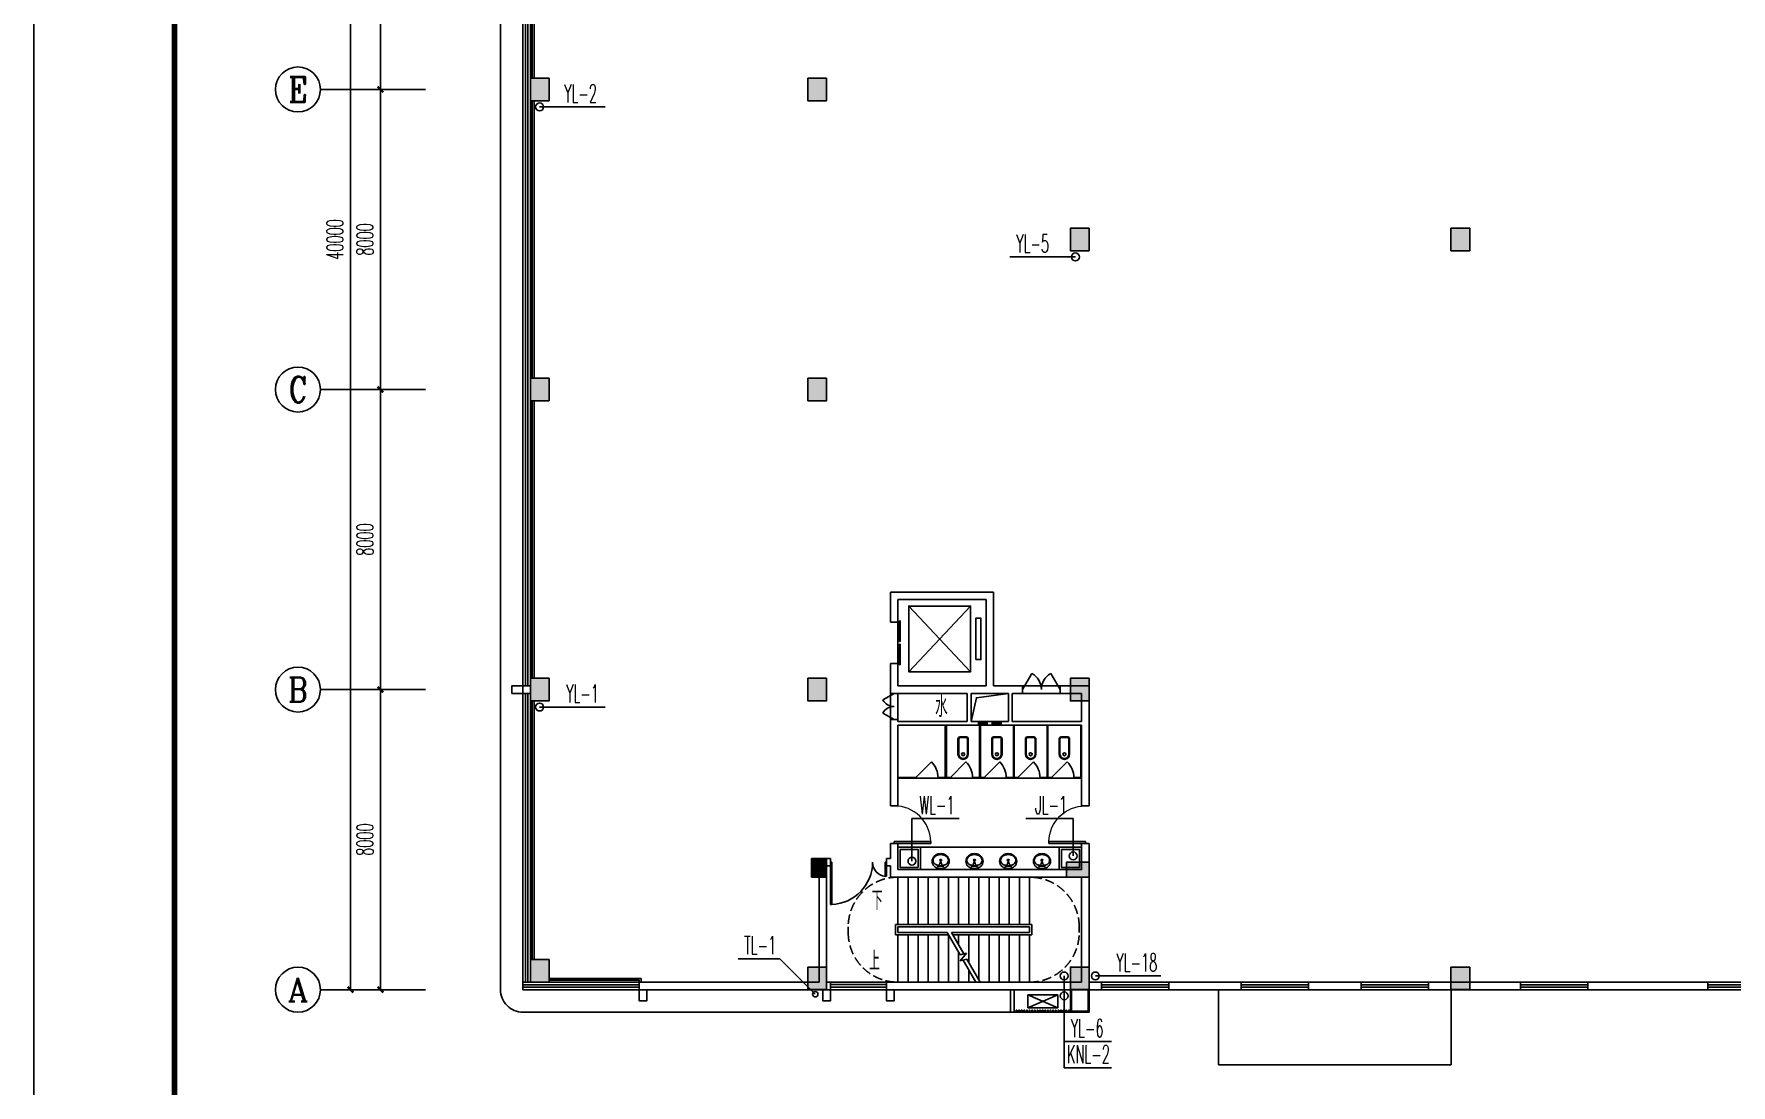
# Model space of a CAD drawing. Extents: x -620248 to 571765, y -684907 to -323071.
# Drawn here: x 83453 to 128711, y -398148 to -370126 of the extents above; entities that cross this region are included whole.
import ezdxf
from ezdxf.enums import TextEntityAlignment as Align

# ---------------------------------------------------------------- set-up
doc = ezdxf.new("R2010")
doc.units = 0
doc.header["$LTSCALE"] = 1000
doc.header["$MEASUREMENT"] = 0
doc.linetypes.add('DASH', pattern=[0.35, 0.25, -0.1])
for name, color, linetype in [('2', 2, 'Continuous'), ('4', 4, 'Continuous'), ('9', 9, 'Continuous'), ('AC', 252, 'Continuous'), ('AXIS', 3, 'Continuous'), ('AXIS_TEXT', 7, 'Continuous'), ('DIM_LEAD', 3, 'Continuous'), ('DIM_SYMB', 3, 'Continuous'), ('EVTR', 2, 'Continuous'), ('K+T', 252, 'Continuous'), ('PUB_HATCH', 8, 'Continuous'), ('PUB_TITLE', 4, 'Continuous'), ('STAIR', 2, 'Continuous'), ('TWT_LEAD', 3, 'Continuous'), ('TWT_TEXT', 7, 'Continuous'), ('VPIPE-污水', 5, 'DASH'), ('VPIPE-给水', 1, 'Continuous'), ('VPIPE-雨水', 222, 'DASH'), ('WALL', 7, 'Continuous'), ('WINDOW', 4, 'Continuous')]:
    doc.layers.add(name, color=color, linetype=linetype)
doc.styles.add('_TCH_AXIS', font='COMPLEX', dxfattribs={"bigfont": 'GBCBIG'})
doc.styles.add('_TCH_DIM', font='SIMPLEX.shx', dxfattribs={"width": 0.8, "bigfont": 'GBCBIG.shx'})
doc.styles.add('_TCH_DIM_T3', font='SIMPLEX.shx', dxfattribs={"width": 0.564706, "bigfont": 'GBCBIG.shx'})
doc.styles.add('COMPLEX', font='COMPLEX')
doc.styles.add('天正', font='SIMPLEX.shx', dxfattribs={"width": 0.7, "bigfont": 'HZTXT.shx'})
doc.dimstyles.new('_TCH_ARCH&&150', dxfattribs={"dimtxt": 446.25, "dimasz": 150, "dimexe": 375, "dimexo": 450, "dimgap": 189.375, "dimtad": 1, "dimdec": 0, "dimzin": 0, "dimdsep": 46, "dimtxsty": '_TCH_DIM_T3', "dimblk": 'ARCHTICK', "dimcen": 0.09, "dimclrt": 7, "dimazin": 2, "dimtfac": 1, "dimtdec": 0, "dimtix": 1, "dimtmove": 2, "dimatfit": 3, "dimfxl": 1, "dimtolj": 1, "dimtzin": 0, "dimarcsym": 0})

# ---------------------------------------------------------------- blocks, each defined once
blk = doc.blocks.new('A$C58C370F3')
at = {"layer": 'K+T'}
for points in [[(465, 138), (59, 138, 0.388189), (0, 88), (0, -88, 0.388189), (59, -138), (465, -138, 0.97895)], [(465, 118), (58, 118, 0.382017), (20, 86), (20, -86, 0.382017), (58, -118), (465, -118, 0.977255)]]:
    blk.add_lwpolyline(points, format="xyb", close=True, dxfattribs=at)
blk.add_circle((462, 0), 40, dxfattribs=at)
blk = doc.blocks.new('$DorLib2D$00000114')
at = {"color": 0}
blk.add_line((0.5, 0), (-0.207, 0.707), dxfattribs=at)
blk.add_arc((0.5, 0), 1, 135, 180, dxfattribs=at)
blk = doc.blocks.new('A$C03CD7C06')
at = {"layer": 'K+T'}
for p, q in [((-350, 1410), (-460, 1410)), ((-460, 1410), (-460, 0)), ((-440, 1390), (-350, 1390)), ((-440, 1390), (-440, 0)), ((-350, 1410), (250, 1410)), ((-350, 1390), (-350, 1410)), ((460, 1410), (250, 1410)), ((250, 1410), (250, 1390)), ((250, 1390), (440, 1390)), ((440, 1390), (440, 0)), ((460, 1410), (460, 0)), ((-440, 0), (-460, 0)), ((460, 0), (440, 0))]:
    blk.add_line(p, q, dxfattribs=at)
at = {"layer": 'K+T', "xscale": 600, "yscale": 600, "zscale": -600, "rotation": 180}
blk.add_blockref('$DorLib2D$00000114', (-50, 1400), dxfattribs=at)
at = {"layer": 'K+T', "rotation": 90}
blk.add_blockref('A$C58C370F3', (0, 310), dxfattribs=at)
blk = doc.blocks.new('A$C545B6328')
at = {"layer": 'AC'}
for p, q in [((400, 450), (-400, 450)), ((-400, 450), (-400, 100)), ((400, 450), (-400, 100)), ((400, 100), (-400, 450)), ((400, 100), (-400, 100)), ((400, 100), (400, 450))]:
    blk.add_line(p, q, dxfattribs=at)
blk = doc.blocks.new('A$Ca452de36')
h = blk.add_hatch(color=256)
h.dxf.hatch_style = 1
h.paths.add_polyline_path([(19196, 9913), (19596, 9913), (19596, 9413), (19196, 9413)])
h = blk.add_hatch(color=256)
h.dxf.hatch_style = 1
h.paths.add_polyline_path([(25996, 9813), (26596, 9813), (26596, 9413), (25996, 9413)])
at = {"layer": 'PUB_HATCH'}
for points in [[(11696, 30113), (12196, 30113), (12196, 30713), (11696, 30713)], [(19096, 30113), (19596, 30113), (19596, 30713), (19096, 30713)], [(26096, 26113), (26596, 26113), (26596, 26713), (26096, 26713)], [(36246, 26113), (36746, 26113), (36746, 26713), (36246, 26713)], [(11696, 22113), (12196, 22113), (12196, 22713), (11696, 22713)], [(19096, 22113), (19596, 22113), (19596, 22713), (19096, 22713)], [(11696, 14113), (12196, 14113), (12196, 14713), (11696, 14713)], [(19096, 14113), (19596, 14113), (19596, 14713), (19096, 14713)], [(26096, 14113), (26596, 14113), (26596, 14713), (26096, 14713)], [(11696, 6613), (12196, 6613), (12196, 7213), (11696, 7213)], [(19096, 6413), (19596, 6413), (19596, 7013), (19096, 7013)], [(26096, 6413), (26596, 6413), (26596, 7013), (26096, 7013)], [(36246, 6413), (36746, 6413), (36746, 7013), (36246, 7013)]]:
    blk.add_hatch(color=7, dxfattribs=at).paths.add_polyline_path(points)
for points in [[(19196, 9913), (19596, 9913), (19596, 9413), (19196, 9413)], [(25996, 9813), (26596, 9813), (26596, 9413), (25996, 9413)]]:
    blk.add_lwpolyline(points, close=True)
at = {"layer": 'WALL'}
for points in [[(12196, 30713), (11696, 30713), (11696, 30113), (12196, 30113)], [(19596, 30713), (19096, 30713), (19096, 30113), (19596, 30113)], [(26596, 26713), (26096, 26713), (26096, 26113), (26596, 26113)], [(36746, 26713), (36246, 26713), (36246, 26113), (36746, 26113)], [(12196, 22713), (11696, 22713), (11696, 22113), (12196, 22113)], [(19596, 22713), (19096, 22713), (19096, 22113), (19596, 22113)], [(12196, 14713), (11696, 14713), (11696, 14113), (12196, 14113)], [(19596, 14713), (19096, 14713), (19096, 14113), (19596, 14113)], [(26596, 14713), (26096, 14713), (26096, 14113), (26596, 14113)], [(12196, 7213), (11696, 7213), (11696, 6613), (12196, 6613)], [(19596, 7013), (19096, 7013), (19096, 6413), (19596, 6413)], [(26596, 7013), (26096, 7013), (26096, 6413), (26596, 6413)], [(36746, 7013), (36246, 7013), (36246, 6413), (36746, 6413)]]:
    blk.add_lwpolyline(points, close=True, dxfattribs=at)
blk = doc.blocks.new('$TCHSYS$WIN2D')
for p, q in [((-0.5, 0.5), (0.5, 0.5)), ((-0.5, 0.5), (-0.5, -0.5)), ((0.5, 0.5), (0.5, -0.5)), ((0.5, 0.1667), (-0.5, 0.1667)), ((0.5, -0.1667), (-0.5, -0.1667)), ((-0.5, -0.5), (0.5, -0.5))]:
    blk.add_line(p, q)
blk = doc.blocks.new('$DorLib2D$00000001')
for p, q in [((0.45, 0.975), (0.5, 0.975)), ((0.45, 0), (0.45, 0.975)), ((0.5, 0), (0.5, 0.975)), ((0.5, 0), (0.45, 0))]:
    blk.add_line(p, q)
at = {"lineweight": 13}
blk.add_arc((0.475, 0), 0.975, 91.4693, 180, dxfattribs=at)
blk = doc.blocks.new('$DorLib2D$00000225')
at = {"color": 0}
for p, q in [((0.475, -0.001), (0.475, 0.752)), ((0.475, 0.752), (0.5, 0.752)), ((0.5, -0.001), (0.5, 0.752)), ((-0.5, 0), (-0.5, 0.252)), ((-0.475, 0.252), (-0.5, 0.252)), ((-0.475, 0), (-0.475, 0.252)), ((-0.475, 0), (-0.5, 0)), ((0.475, -0.001), (0.5, -0.001))]:
    blk.add_line(p, q, dxfattribs=at)
for centre, radius, start, end in [((0.505, -0.002), 0.755, 92.2493, 179.7238), ((-0.501, 0.003), 0.251, 359.7899, 84.0974)]:
    blk.add_arc(centre, radius, start, end, dxfattribs=at)
blk = doc.blocks.new('$lvtry$00000179')
at = {"color": 0, "linetype": 'ByBlock'}
for p, q in [((-32, -102), (-92, -102)), ((-13, -178), (-40, -70)), ((35, -64), (-35, -64)), ((13, -178), (-13, -178)), ((40, -70), (13, -178)), ((92, -102), (32, -102))]:
    blk.add_line(p, q, dxfattribs=at)
blk.add_lwpolyline([(0, -406, 0.088425), (89, -391, 0.093738), (162, -347, 0.102376), (212, -280, 0.10945), (229, -203, 0.109452), (212, -127, 0.102376), (162, -60, 0.093738), (89, -16, 0.088423), (0, 0, 0.088427), (-89, -16, 0.093738), (-162, -60, 0.102376), (-212, -127, 0.109452), (-229, -203, 0.109451), (-212, -280, 0.102376), (-162, -347, 0.093738), (-89, -391, 0.088425)], format="xyb", close=True, dxfattribs=at)
for centre, radius in [((-64, -76), 20.4), ((-64, -76), 15.4), ((0, -229), 25.4), ((63, -76), 20.4), ((63, -76), 15.4)]:
    blk.add_circle(centre, radius, dxfattribs=at)
for centre, radius, start, end in [((-88, -229), 116, 151.0888, 180), ((-88, -229), 116, 180, 208.9112), ((-45, -252), 164, 126.8699, 151.0888), ((-45, -205), 164, 208.9112, 233.1301), ((-18, -288), 210, 123.9045, 126.8699), ((-18, -169), 210, 233.1301, 252.7421), ((-92, -178), 76.2, 90, 123.9045), ((0, -111), 270, 252.7421, 270), ((-35, -68), 5, 90, 194.0362), ((0, -111), 270, 270, 287.2579), ((35, -68), 5, 345.9638, 90), ((18, -169), 210, 287.2579, 306.8699), ((92, -178), 76.2, 57.7402, 90), ((45, -252), 164, 28.9112, 57.7402), ((45, -205), 164, 306.8699, 331.0888), ((88, -229), 116, 0, 28.9112), ((88, -229), 116, 331.0888, 0)]:
    blk.add_arc(centre, radius, start, end, dxfattribs=at)
at = {"color": 0}
for p in [(0, -76), (0, -229)]:
    blk.add_point(p, dxfattribs=at)
blk = doc.blocks.new('$WINLIB2D$00000001')
at = {"color": 0}
for points in [[(-0.5, 0.5), (-0.5, -0.5)], [(-0.5, 0.5), (0.5, 0.5)], [(0.5, -0.5), (0.5, 0.5)], [(0.5, 0.167), (-0.5, 0.167)], [(0.5, -0.167), (-0.5, -0.167)], [(-0.5, -0.5), (0.5, -0.5)]]:
    blk.add_lwpolyline(points, dxfattribs=at)
blk = doc.blocks.new('$DORLIB2D$00000127')
at = {"color": 0}
for points in [[(-0.533, 0.795), (-0.533, 0.69)], [(-0.033, 0.795), (-0.533, 0.795)], [(-0.033, 0.69), (-0.533, 0.69)], [(0.5, 0.5), (-0.5, 0.5)], [(-0.033, 0.795), (-0.033, 0.69)], [(0.533, 0.795), (0.033, 0.795)], [(0.033, 0.795), (0.033, 0.69)], [(0.533, 0.69), (0.033, 0.69)], [(0.533, 0.795), (0.533, 0.69)]]:
    blk.add_lwpolyline(points, dxfattribs=at)
blk = doc.blocks.new('$DorLib2D$00000231')
at = {"color": 0}
for p, q in [((-0.5, 0), (-0.25, 0.433)), ((0.5, 0), (0.25, 0.433))]:
    blk.add_line(p, q, dxfattribs=at)
for centre, start, end in [((-0.5, 0), 0, 60), ((0.5, 0), 120, 180)]:
    blk.add_arc(centre, 0.5, start, end, dxfattribs=at)
blk = doc.blocks.new('_ArchTick')
at = {"color": 0, "linetype": 'ByBlock', "const_width": 0.4}
blk.add_lwpolyline([(-0.5, -0.5), (0.5, 0.5)], dxfattribs=at)
blk = doc.blocks.new('*D318')
at = {"layer": 'AXIS', "color": 0, "lineweight": -2, "transparency": 16777216}
for p, q in [((3550, 47000), (1625, 47000)), ((2000, 7000), (2000, 47000)), ((3550, 7000), (1625, 7000))]:
    blk.add_line(p, q, dxfattribs=at)
at = {"layer": 'Defpoints', "color": 0, "transparency": 16777216}
for p in [(2000, 47000), (4000, 47000), (4000, 7000)]:
    blk.add_point(p, dxfattribs=at)
at = {"layer": 'AXIS', "color": 0, "lineweight": -2, "transparency": 16777216, "xscale": 150, "yscale": 150, "zscale": 150}
for p, rotation in [((2000, 47000), 90), ((2000, 7000), 270)]:
    blk.add_blockref('_ArchTick', p, dxfattribs=dict(at, rotation=rotation))
at = {"layer": 'AXIS', "color": 7, "transparency": 16777216, "insert": (1587, 27000), "char_height": 446.2, "attachment_point": 5, "rotation": 90, "style": '_TCH_DIM_T3'}
blk.add_mtext('\\A1;40000', dxfattribs=at)
blk = doc.blocks.new('*D319')
at = {"layer": 'AXIS', "color": 0, "lineweight": -2, "transparency": 16777216}
for p, q in [((3550, 15000), (2425, 15000)), ((2800, 7000), (2800, 15000)), ((3550, 7000), (2425, 7000))]:
    blk.add_line(p, q, dxfattribs=at)
at = {"layer": 'Defpoints', "color": 0, "transparency": 16777216}
for p in [(2800, 15000), (4000, 15000), (4000, 7000)]:
    blk.add_point(p, dxfattribs=at)
at = {"layer": 'AXIS', "color": 0, "lineweight": -2, "transparency": 16777216, "xscale": 150, "yscale": 150, "zscale": 150}
for p, rotation in [((2800, 15000), 90), ((2800, 7000), 270)]:
    blk.add_blockref('_ArchTick', p, dxfattribs=dict(at, rotation=rotation))
at = {"layer": 'AXIS', "color": 7, "transparency": 16777216, "insert": (2387, 11000), "char_height": 446.2, "attachment_point": 5, "rotation": 90, "style": '_TCH_DIM_T3'}
blk.add_mtext('\\A1;8000', dxfattribs=at)
blk = doc.blocks.new('*D320')
at = {"layer": 'AXIS', "color": 0, "lineweight": -2, "transparency": 16777216}
for p, q in [((3550, 23000), (2425, 23000)), ((2800, 15000), (2800, 23000)), ((3550, 15000), (2425, 15000))]:
    blk.add_line(p, q, dxfattribs=at)
at = {"layer": 'Defpoints', "color": 0, "transparency": 16777216}
for p in [(2800, 23000), (4000, 23000), (4000, 15000)]:
    blk.add_point(p, dxfattribs=at)
at = {"layer": 'AXIS', "color": 0, "lineweight": -2, "transparency": 16777216, "xscale": 150, "yscale": 150, "zscale": 150}
for p, rotation in [((2800, 23000), 90), ((2800, 15000), 270)]:
    blk.add_blockref('_ArchTick', p, dxfattribs=dict(at, rotation=rotation))
at = {"layer": 'AXIS', "color": 7, "transparency": 16777216, "insert": (2387, 19000), "char_height": 446.2, "attachment_point": 5, "rotation": 90, "style": '_TCH_DIM_T3'}
blk.add_mtext('\\A1;8000', dxfattribs=at)
blk = doc.blocks.new('*D321')
at = {"layer": 'AXIS', "color": 0, "lineweight": -2, "transparency": 16777216}
for p, q in [((3550, 31000), (2425, 31000)), ((2800, 23000), (2800, 31000)), ((3550, 23000), (2425, 23000))]:
    blk.add_line(p, q, dxfattribs=at)
at = {"layer": 'Defpoints', "color": 0, "transparency": 16777216}
for p in [(2800, 31000), (4000, 31000), (4000, 23000)]:
    blk.add_point(p, dxfattribs=at)
at = {"layer": 'AXIS', "color": 0, "lineweight": -2, "transparency": 16777216, "xscale": 150, "yscale": 150, "zscale": 150}
for p, rotation in [((2800, 31000), 90), ((2800, 23000), 270)]:
    blk.add_blockref('_ArchTick', p, dxfattribs=dict(at, rotation=rotation))
at = {"layer": 'AXIS', "color": 7, "transparency": 16777216, "insert": (2387, 27000), "char_height": 446.2, "attachment_point": 5, "rotation": 90, "style": '_TCH_DIM_T3'}
blk.add_mtext('\\A1;8000', dxfattribs=at)
blk = doc.blocks.new('*D322')
at = {"layer": 'AXIS', "color": 0, "lineweight": -2, "transparency": 16777216}
for p, q in [((3550, 39000), (2425, 39000)), ((2800, 31000), (2800, 39000)), ((3550, 31000), (2425, 31000))]:
    blk.add_line(p, q, dxfattribs=at)
at = {"layer": 'Defpoints', "color": 0, "transparency": 16777216}
for p in [(2800, 39000), (4000, 39000), (4000, 31000)]:
    blk.add_point(p, dxfattribs=at)
at = {"layer": 'AXIS', "color": 0, "lineweight": -2, "transparency": 16777216, "xscale": 150, "yscale": 150, "zscale": 150}
for p, rotation in [((2800, 39000), 90), ((2800, 31000), 270)]:
    blk.add_blockref('_ArchTick', p, dxfattribs=dict(at, rotation=rotation))
at = {"layer": 'AXIS', "color": 7, "transparency": 16777216, "insert": (2387, 35000), "char_height": 446.2, "attachment_point": 5, "rotation": 90, "style": '_TCH_DIM_T3'}
blk.add_mtext('\\A1;8000', dxfattribs=at)
blk = doc.blocks.new('_AXISO')
blk.add_circle((0, 0), 0.5)
at = {"layer": 'AXIS_TEXT', "style": 'COMPLEX', "width": 1.041667}
blk.add_attdef('A', text='', height=0.56, dxfattribs=at).set_placement((-0.25, -0.28), (0.25, -0.28), align=Align.FIT)
blk = doc.blocks.new('A$C426F6F97')
for p, q in [((19925, 15100), (20925, 15100)), ((16400, 14200), (16400, 14900)), ((16600, 14200), (16600, 14900)), ((19925, 14900), (20925, 14900))]:
    blk.add_line(p, q)
at = {"color": 8}
for p, q in [((15275, 8525), (15275, 8675)), ((21435, 8525), (21435, 8675))]:
    blk.add_line(p, q, dxfattribs=at)
blk.add_lwpolyline([(18550, 14150), (18692.3, 14784.6), (19550, 14900)], dxfattribs=at)
for points in [[(21200, 7000), (21200, 6400), (21700, 6400), (21700, 7000)], [(21230, 7000), (21230, 6430), (21670, 6430), (21670, 7000)]]:
    blk.add_lwpolyline(points)
at = {"color": 8, "linetype": 'DASH'}
for centre, start, end in [((16600, 8675), 90, 180), ((20110, 8675), 0, 90), ((16600, 8525), 180, 270), ((20110, 8525), 270, 0)]:
    blk.add_arc(centre, 1325, start, end, dxfattribs=at)
at = {"layer": '4'}
blk.add_lwpolyline([(31350, 5000), (25150, 5000), (25150, 7000), (31350, 7000)], close=True, dxfattribs=at)
at = {"layer": '9'}
for p, q in [((6850, 31300), (6850, 38700)), ((6900, 31300), (6900, 38700)), ((6850, 23300), (6850, 30700)), ((6900, 23300), (6900, 30700)), ((6850, 15300), (6850, 22700)), ((6900, 15300), (6900, 22700)), ((6850, 7800), (6850, 14700)), ((6900, 7800), (6900, 14700))]:
    blk.add_line(p, q, dxfattribs=at)
for points in [[(9750, 7200), (9750, 7300), (7300, 7300)], [(9700, 7200), (9700, 7250), (7300, 7250)], [(19750, 6400), (19770, 6400), (19770, 6450), (19750, 6450), (19750, 6400)], [(19820, 6400), (19840, 6400), (19840, 6450), (19820, 6450), (19820, 6400)], [(19890, 6400), (19910, 6400), (19910, 6450), (19890, 6450), (19890, 6400)], [(19960, 6400), (19980, 6400), (19980, 6450), (19960, 6450), (19960, 6400)], [(20030, 6400), (20050, 6400), (20050, 6450), (20030, 6450), (20030, 6400)], [(20100, 6400), (20120, 6400), (20120, 6450), (20100, 6450), (20100, 6400)], [(20170, 6400), (20190, 6400), (20190, 6450), (20170, 6450), (20170, 6400)], [(20240, 6400), (20260, 6400), (20260, 6450), (20240, 6450), (20240, 6400)], [(20310, 6400), (20330, 6400), (20330, 6450), (20310, 6450), (20310, 6400)], [(20380, 6400), (20400, 6400), (20400, 6450), (20380, 6450), (20380, 6400)], [(20450, 6400), (20470, 6400), (20470, 6450), (20450, 6450), (20450, 6400)], [(20520, 6400), (20540, 6400), (20540, 6450), (20520, 6450), (20520, 6400)], [(20590, 6400), (20610, 6400), (20610, 6450), (20590, 6450), (20590, 6400)], [(20660, 6400), (20680, 6400), (20680, 6450), (20660, 6450), (20660, 6400)], [(20730, 6400), (20750, 6400), (20750, 6450), (20730, 6450), (20730, 6400)], [(20800, 6400), (20820, 6400), (20820, 6450), (20800, 6450), (20800, 6400)], [(20870, 6400), (20890, 6400), (20890, 6450), (20870, 6450), (20870, 6400)], [(20940, 6400), (20960, 6400), (20960, 6450), (20940, 6450), (20940, 6400)], [(21010, 6400), (21030, 6400), (21030, 6450), (21010, 6450), (21010, 6400)], [(21080, 6400), (21100, 6400), (21100, 6450), (21080, 6450), (21080, 6400)], [(21150, 6400), (21170, 6400), (21170, 6450), (21150, 6450), (21150, 6400)]]:
    blk.add_lwpolyline(points, dxfattribs=at)
at = {"layer": 'AXIS'}
for p, q in [((4000, 31000), (1200, 31000)), ((4000, 23000), (1200, 23000)), ((4000, 15000), (1200, 15000)), ((4000, 7000), (1200, 7000))]:
    blk.add_line(p, q, dxfattribs=at)
at = {"layer": 'DIM_SYMB'}
for points in [[(16287.8, 9386.1, 0, 0, 0), (20677.9, 9386.1, 0, 0, 0), (20677.9, 7786, 0, 0, 0), (19024.2, 7786, 120, 0, 0), (18574.2, 7786, 0, 0, 0)], [(16236.3, 7776, 0, 0, 0), (17719.4, 7776, 120, 0, 0), (18169.4, 7776, 0, 0, 0)]]:
    blk.add_lwpolyline(points, format="xyseb", dxfattribs=at)
at = {"layer": 'EVTR'}
blk.add_line((18537.5, 15475), (16887.5, 15475), dxfattribs=at)
blk.add_lwpolyline([(18537.5, 17225), (16887.5, 17225), (18537.5, 15475), (18537.5, 17225), (16887.5, 15475), (16887.5, 17225)], dxfattribs=at)
blk.add_lwpolyline([(18675, 15800), (18675, 16900), (18812.5, 16900), (18812.5, 15800)], close=True, dxfattribs=at)
at = {"layer": 'K+T'}
for p, q in [((17860, 12660), (17860, 14050)), ((17070, 12640), (16600, 12640)), ((16620, 12660), (17070, 12660)), ((17070, 12660), (17070, 12640)), ((17070, 12640), (17670, 12640)), ((17670, 12640), (17670, 12660)), ((17670, 12660), (17860, 12660)), ((17880, 12640), (17670, 12640)), ((16600, 10800), (21500, 10800))]:
    blk.add_line(p, q, dxfattribs=at)
for points in [[(16600, 10800), (16600, 10200), (17200, 10200), (17200, 10800), (16600, 10800)], [(20900, 10800), (20900, 10200), (21500, 10200), (21500, 10800), (20900, 10800)]]:
    blk.add_lwpolyline(points, dxfattribs=at)
for points in [[(16660, 10740), (16660, 10260), (17140, 10260), (17140, 10740)], [(20960, 10740), (20960, 10260), (21440, 10260), (21440, 10740)]]:
    blk.add_lwpolyline(points, close=True, dxfattribs=at)
at = {"layer": 'STAIR'}
for p, q in [((20110, 10000), (16600, 10000)), ((16600, 8735), (16600, 10000)), ((16870, 8735), (16870, 10000)), ((17140, 8735), (17140, 10000)), ((17410, 8735), (17410, 10000)), ((17680, 8735), (17680, 10000)), ((17950, 8735), (17950, 10000)), ((18220, 8735), (18220, 10000)), ((18490, 8735), (18490, 10000)), ((18760, 8735), (18760, 10000)), ((19030, 8735), (19030, 10000)), ((19300, 8735), (19300, 10000)), ((19570, 8735), (19570, 10000)), ((19840, 8735), (19840, 10000)), ((20110, 8735), (20110, 10000)), ((21500, 10000), (20110, 10000)), ((20110, 10000), (20110, 8735)), ((21500, 7200), (21500, 10000)), ((16540, 8735), (16540, 8465)), ((20170, 8735), (16540, 8735)), ((20110, 8675), (16600, 8675)), ((16600, 8675), (16600, 8525)), ((20110, 8675), (16600, 8675)), ((16600, 8525), (16600, 8675)), ((20110, 8525), (20110, 8675)), ((20110, 8675), (20110, 8525)), ((20170, 8465), (20170, 8735)), ((16540, 8465), (17949.4, 8465)), ((16600, 8525), (17914.8, 8525)), ((16600, 8525), (17914.8, 8525)), ((16600, 8465), (16600, 7200)), ((16870, 8465), (16870, 7200)), ((17140, 8465), (17140, 7200)), ((17410, 8465), (17410, 7200)), ((17680, 8465), (17680, 7200)), ((17914.8, 8525), (18260.1, 7926.9)), ((17950, 8464), (17950, 7200)), ((18030.2, 8525), (20110, 8525)), ((18030.2, 8525), (18360.1, 7953.7)), ((18030.2, 8525), (20110, 8525)), ((18064.9, 8465), (20170, 8465)), ((18220, 8465), (18220, 8196.3)), ((18490, 8465), (18490, 7728.7)), ((18760, 8465), (18760, 7261)), ((19030, 8465), (19030, 7200)), ((19300, 8465), (19300, 7200)), ((19570, 8465), (19570, 7200)), ((19840, 8465), (19840, 7200)), ((20110, 8465), (20110, 7200)), ((20110, 8465), (20110, 7200)), ((18220, 7996.3), (18220, 7200)), ((18432.4, 7973.1), (18259.5, 7767)), ((18259.5, 7767), (18439.9, 7815.4)), ((18260.1, 7926.9), (18432.4, 7973.1)), ((18339.9, 7788.6), (18679.8, 7200)), ((18439.9, 7815.4), (18795.2, 7200)), ((18490, 7528.7), (18490, 7200)), ((16600, 7200), (18679.8, 7200)), ((18795.2, 7200), (20110, 7200)), ((20110, 7200), (21500, 7200))]:
    blk.add_line(p, q, dxfattribs=at)
at = {"layer": 'WALL'}
for p, q in [((19150, 17600), (16400, 17600)), ((16400, 17600), (16400, 16800)), ((18950, 17400), (16600, 17400)), ((16600, 16800), (16600, 17400)), ((18950, 17400), (18950, 15100)), ((19150, 17600), (19150, 15100)), ((16400, 16800), (16600, 16800)), ((16600, 15700), (16400, 15700)), ((16400, 15700), (16400, 15000)), ((16600, 15100), (16600, 15700)), ((6800, 15100), (6600, 15100)), ((6600, 15100), (6600, 14900)), ((6800, 14900), (6800, 15100)), ((16400, 15000), (16400, 14900)), ((16600, 15100), (18500, 15100)), ((18500, 15100), (18950, 15100)), ((19150, 15100), (19600, 15100)), ((19925, 15100), (19600, 15100)), ((19925, 14900), (19925, 15100)), ((21700, 15100), (20925, 15100)), ((20925, 15100), (20925, 14900)), ((21700, 14100), (21700, 15100)), ((6600, 14900), (6800, 14900)), ((16400, 14900), (16600, 14900)), ((16600, 14900), (18450, 14900)), ((18450, 14150), (18450, 14900)), ((18550, 14150), (18550, 14900)), ((18550, 14900), (19050, 14900)), ((19050, 14900), (19550, 14900)), ((19550, 14150), (19550, 14900)), ((19650, 14150), (19650, 14900)), ((19650, 14900), (19925, 14900)), ((20925, 14900), (21500, 14900)), ((21500, 14150), (21500, 14900)), ((16600, 14200), (16400, 14200)), ((16400, 14200), (16400, 14100)), ((16400, 14100), (16400, 11900)), ((16600, 14150), (16600, 14200)), ((18450, 14150), (16600, 14150)), ((16600, 11900), (16600, 14050)), ((18500, 14050), (16600, 14050)), ((19600, 14050), (18500, 14050)), ((19550, 14150), (18550, 14150)), ((21500, 14050), (19600, 14050)), ((21500, 14150), (19650, 14150)), ((21500, 14050), (21500, 11900)), ((21700, 11900), (21700, 14100)), ((16400, 11900), (16600, 11900)), ((21500, 11900), (21700, 11900)), ((16600, 10900), (16400, 10900)), ((16400, 10900), (16400, 10500)), ((16600, 10400), (16600, 10900)), ((21700, 10900), (21500, 10900)), ((21500, 10900), (21500, 10200)), ((21700, 10100), (21700, 10900)), ((14800, 10500), (14500, 10500)), ((14500, 10500), (14500, 7200)), ((14800, 10300), (14800, 10500)), ((16400, 10500), (16300, 10500)), ((16300, 10500), (16300, 10300)), ((14700, 10300), (14800, 10300)), ((14700, 10300), (14700, 7200)), ((16300, 10300), (16400, 10300)), ((16400, 10300), (16400, 10000)), ((21500, 10000), (16400, 10000)), ((16600, 10400), (16600, 10200)), ((21500, 10200), (16600, 10200)), ((21500, 10000), (21500, 7200)), ((21700, 10100), (21700, 7200)), ((6800, 7200), (6600, 7200)), ((6600, 7200), (6600, 7000)), ((14600, 7000), (6600, 7000)), ((14500, 7200), (6800, 7200)), ((14600, 7000), (14800, 7000)), ((14800, 7200), (14700, 7200)), ((14800, 7000), (14800, 7200)), ((21500, 7200), (16300, 7200)), ((16300, 7200), (16300, 7000)), ((16300, 7000), (21600, 7000)), ((21600, 7000), (22025, 7000)), ((22025, 7200), (21700, 7200)), ((22025, 7000), (22025, 7200)), ((25750, 7200), (23825, 7200)), ((23825, 7200), (23825, 7000)), ((23825, 7000), (25750, 7000)), ((25750, 7000), (25750, 7200)), ((28950, 7200), (27550, 7200)), ((27550, 7200), (27550, 7000)), ((27550, 7000), (28950, 7000)), ((28950, 7000), (28950, 7200)), ((33200, 7200), (30750, 7200)), ((30750, 7200), (30750, 7000)), ((30750, 7000), (33200, 7000)), ((33200, 7000), (33200, 7200)), ((38200, 7200), (35000, 7200)), ((35000, 7200), (35000, 7000)), ((35000, 7000), (38200, 7000)), ((38200, 7000), (38200, 7200))]:
    blk.add_line(p, q, dxfattribs=at)
blk.add_lwpolyline([(21200, 6400), (6600, 6400, -0.4142136), (6000, 7000), (6000, 47000, -0.4142136), (6600, 47600), (21200, 47600)], format="xyb", dxfattribs=at)
blk.add_lwpolyline([(6300, 14900), (6800, 14900), (6800, 15100), (6300, 15100)], close=True, dxfattribs=at)
for points in [[(9900, 7000), (9900, 6700), (9700, 6700), (9700, 7000), (9900, 7000)], [(14800, 7000), (14800, 6700), (14600, 6700), (14600, 7000), (14800, 7000)], [(16500, 7000), (16500, 6700), (16300, 6700), (16300, 7000), (16500, 7000)], [(19700, 7000), (19700, 6400), (19600, 6400), (19600, 7000), (19700, 7000)]]:
    blk.add_lwpolyline(points, dxfattribs=at)
at = {"layer": 'WINDOW', "linetype": 'DASH'}
for p, q in [((18750, 14050, 900), (18750, 14150, 900)), ((19350, 14116.7, 900), (18750, 14116.7, 900)), ((19350, 14083.3, 900), (18750, 14083.3, 900)), ((19350, 14050, 900), (19350, 14150, 900))]:
    blk.add_line(p, q, dxfattribs=at)
blk.add_blockref('A$Ca452de36', (-4896.5, 587.3))
at = {"xscale": -1, "rotation": 180}
for name, p in [('A$C03CD7C06', (18340, 14050)), ('A$C03CD7C06', (19240, 14050)), ('A$C03CD7C06', (20140, 14050)), ('A$C03CD7C06', (21040, 14050)), ('A$C545B6328', (20468.4, 6963.9))]:
    blk.add_blockref(name, p, dxfattribs=at)
at = {"layer": 'AXIS'}
ref = blk.add_blockref('_AXISO', (600, 31000), dxfattribs=dict(at, xscale=1200, yscale=1200, zscale=1200))
ref.add_attrib('A', 'E', dxfattribs={"layer": 'AXIS_TEXT', "height": 668.2, "style": '_TCH_AXIS'}).set_placement((345.5, 30665.9), (854.5, 30665.9), align=Align.FIT)
ref = blk.add_blockref('_AXISO', (600, 23000), dxfattribs=dict(at, xscale=1200, yscale=1200, zscale=1200))
ref.add_attrib('A', 'C', dxfattribs={"layer": 'AXIS_TEXT', "height": 683.5, "style": '_TCH_AXIS'}).set_placement((355.9, 22658.2), (844.1, 22658.2), align=Align.FIT)
ref = blk.add_blockref('_AXISO', (600, 15000), dxfattribs=dict(at, xscale=1200, yscale=1200, zscale=1200))
ref.add_attrib('A', 'B', dxfattribs={"layer": 'AXIS_TEXT', "height": 652.9, "style": '_TCH_AXIS'}).set_placement((335.7, 14673.6), (864.3, 14673.6), align=Align.FIT)
ref = blk.add_blockref('_AXISO', (600, 7000), dxfattribs=dict(at, xscale=1200, yscale=1200, zscale=1200))
ref.add_attrib('A', 'A', dxfattribs={"layer": 'AXIS_TEXT', "height": 637.8, "style": '_TCH_AXIS'}).set_placement((326.7, 6681.1), (873.3, 6681.1), align=Align.FIT)
at = {"layer": 'K+T', "xscale": -600, "yscale": 600, "zscale": -600}
blk.add_blockref('$DorLib2D$00000114', (17370, 12650), dxfattribs=at)
at = {"layer": 'K+T', "rotation": 180}
for p in [(17741.3, 10220), (18641.3, 10220), (19541.3, 10220), (20441.3, 10220)]:
    blk.add_blockref('$lvtry$00000179', p, dxfattribs=at)
at = {"layer": 'WINDOW'}
for name, p, xscale, yscale, zscale, rotation in [('$TCHSYS$WIN2D', (6700, 27000), -23800, -200, -23800, 90), ('$DORLIB2D$00000127', (16500, 16250), 1100, 200, 1100, 270), ('$DorLib2D$00000231', (20425, 15000), 1000, 1000, 1000, 5.33609e-11), ('$TCHSYS$WIN2D', (6700, 11050), -7700, -200, -7700, 90), ('$DorLib2D$00000231', (16500, 14550), 700, 700, 700, 90), ('$DorLib2D$00000001', (16500, 11400), -1000, -1000, -1000, 90), ('$DorLib2D$00000001', (21600, 11400), -1000, 1000, -1000, 90), ('$DorLib2D$00000225', (15550, 10400), 1500, 1500, 1500, 180), ('$TCHSYS$WIN2D', (8150, 7100), 3100, 200, 3100, 180), ('$WINLIB2D$00000001', (15550, 7100), 1500, 200, 1500, 180), ('$TCHSYS$WIN2D', (22925, 7100), -1800, 200, -1800, 180.0000000000297), ('$TCHSYS$WIN2D', (26650, 7100), -1800, 200, -1800, 180.0000000000297), ('$TCHSYS$WIN2D', (29850, 7100), -1800, 200, -1800, 180.0000000000297), ('$TCHSYS$WIN2D', (34100, 7100), -1800, 200, -1800, 180.0000000000297), ('$TCHSYS$WIN2D', (39100, 7100), -1800, 200, -1800, 180.0000000000297)]:
    blk.add_blockref(name, p, dxfattribs=dict(at, xscale=xscale, yscale=yscale, zscale=zscale, rotation=rotation))
at = {"layer": 'DIM_SYMB', "color": 7, "style": '_TCH_DIM', "width": 0.8}
for s, p in [('下', (15902.4, 9123.6)), ('上', (15828.6, 7513.5))]:
    blk.add_text(s, height=506.4, dxfattribs=at).set_placement(p)
at = {"layer": 'TWT_TEXT', "style": '_TCH_DIM', "width": 0.8}
blk.add_text('水', height=578.7, dxfattribs=at).set_placement((17591.9, 14265.8))
at = {"layer": 'AXIS'}
for p1, p2, distance, picture, middle in [((4000, 7000), (4000, 47000), 2000, '*D318', (1587.5, 27000)), ((4000, 31000), (4000, 39000), 1200, '*D322', (2387.5, 35000)), ((4000, 23000), (4000, 31000), 1200, '*D321', (2387.5, 27000)), ((4000, 15000), (4000, 23000), 1200, '*D320', (2387.5, 19000)), ((4000, 7000), (4000, 15000), 1200, '*D319', (2387.5, 11000))]:
    dim = blk.add_aligned_dim(p1=p1, p2=p2, distance=distance, dimstyle='_TCH_ARCH&&150', dxfattribs=at)
    dim.commit()
    dim.dimension.update_dxf_attribs({"geometry": picture, "text_midpoint": middle})

msp = doc.modelspace()

# ---------------------------------------------------------------- linework, layer by layer
at = {"layer": '2'}
msp.add_circle((104288.8, -395725.8), 71.5, dxfattribs=at)
at = {"layer": 'DIM_LEAD'}
for p, q in [((110927.5, -396990.4), (110927.5, -397690.4)), ((110927.5, -397690.4), (112189.2, -397690.4))]:
    msp.add_line(p, q, dxfattribs=at)
at = {"layer": 'PUB_TITLE'}
msp.add_lwpolyline([(83452.7, -431203.7), (241102.7, -431203.7), (241102.7, -342103.7), (83452.7, -342103.7)], close=True, dxfattribs=at)
at = {"layer": 'PUB_TITLE', "const_width": 150}
msp.add_lwpolyline([(87202.7, -429703.7), (239602.7, -429703.7), (239602.7, -343603.7), (87202.7, -343603.7)], close=True, dxfattribs=at)
at = {"layer": 'TWT_LEAD'}
for p, q in [((96937.1, -372070.4), (97423.2, -372070.4)), ((97423.2, -372070.4), (98684.9, -372070.4)), ((110741.4, -376070.4), (109479.8, -376070.4)), ((111227.5, -376070.4), (110741.4, -376070.4)), ((96937.1, -388070.4), (97423.2, -388070.4)), ((97423.2, -388070.4), (98684.9, -388070.4)), ((106867.5, -392179.4), (106867.5, -391042.7)), ((106867.5, -391042.7), (108129.2, -391042.7)), ((111167.5, -391042.7), (109905.9, -391042.7)), ((111167.5, -392039.4), (111167.5, -391042.7)), ((103341.8, -394778.8), (102234.2, -394778.8)), ((104288.8, -395725.8), (103341.8, -394778.8)), ((110927.5, -395239.4), (110927.5, -396990.4)), ((111758.4, -395239.4), (112244.5, -395239.4)), ((112244.5, -395239.4), (113506.2, -395239.4)), ((110927.5, -396990.4), (112189.2, -396990.4))]:
    msp.add_line(p, q, dxfattribs=at)
at = {"layer": 'VPIPE-污水', "linetype": 'Continuous'}
msp.add_circle((106867.5, -392179.4), 105, dxfattribs=at)
at = {"layer": 'VPIPE-给水', "linetype": 'Continuous'}
msp.add_circle((111167.5, -392039.4), 105, dxfattribs=at)
at = {"layer": 'VPIPE-雨水', "linetype": 'Continuous'}
for centre in [(96937.1, -372070.4), (111227.5, -376070.4), (96937.1, -388070.4), (110927.5, -395239.4), (111758.4, -395239.4), (110927.5, -395770.4)]:
    msp.add_circle(centre, 105, dxfattribs=at)

# ---------------------------------------------------------------- block references
at = {"layer": 'WALL'}
msp.add_blockref('A$C426F6F97', (89893, -402604.9), dxfattribs=at)

# ---------------------------------------------------------------- texts
at = {"layer": 'TWT_LEAD', "color": 7, "style": '天正', "width": 0.525}
for s, p in [('YL-2', (97592.1, -371950.4)), ('YL-5', (109648.6, -375950.4)), ('YL-1', (97646.1, -387950.4)), ('WL-1', (107066.3, -390922.7)), ('JL-1', (110152.7, -390922.7)), ('TL-1', (102392, -394658.8)), ('YL-18', (112317.4, -395119.4)), ('YL-6', (111102.3, -396870.4))]:
    msp.add_text(s, height=480, dxfattribs=at).set_placement(p)
at = {"layer": 'TWT_TEXT', "style": '天正', "width": 0.525}
msp.add_text('KNL-2', height=480, dxfattribs=at).set_placement((111000.7, -397566.8))

doc.saveas('drawing.dxf')
